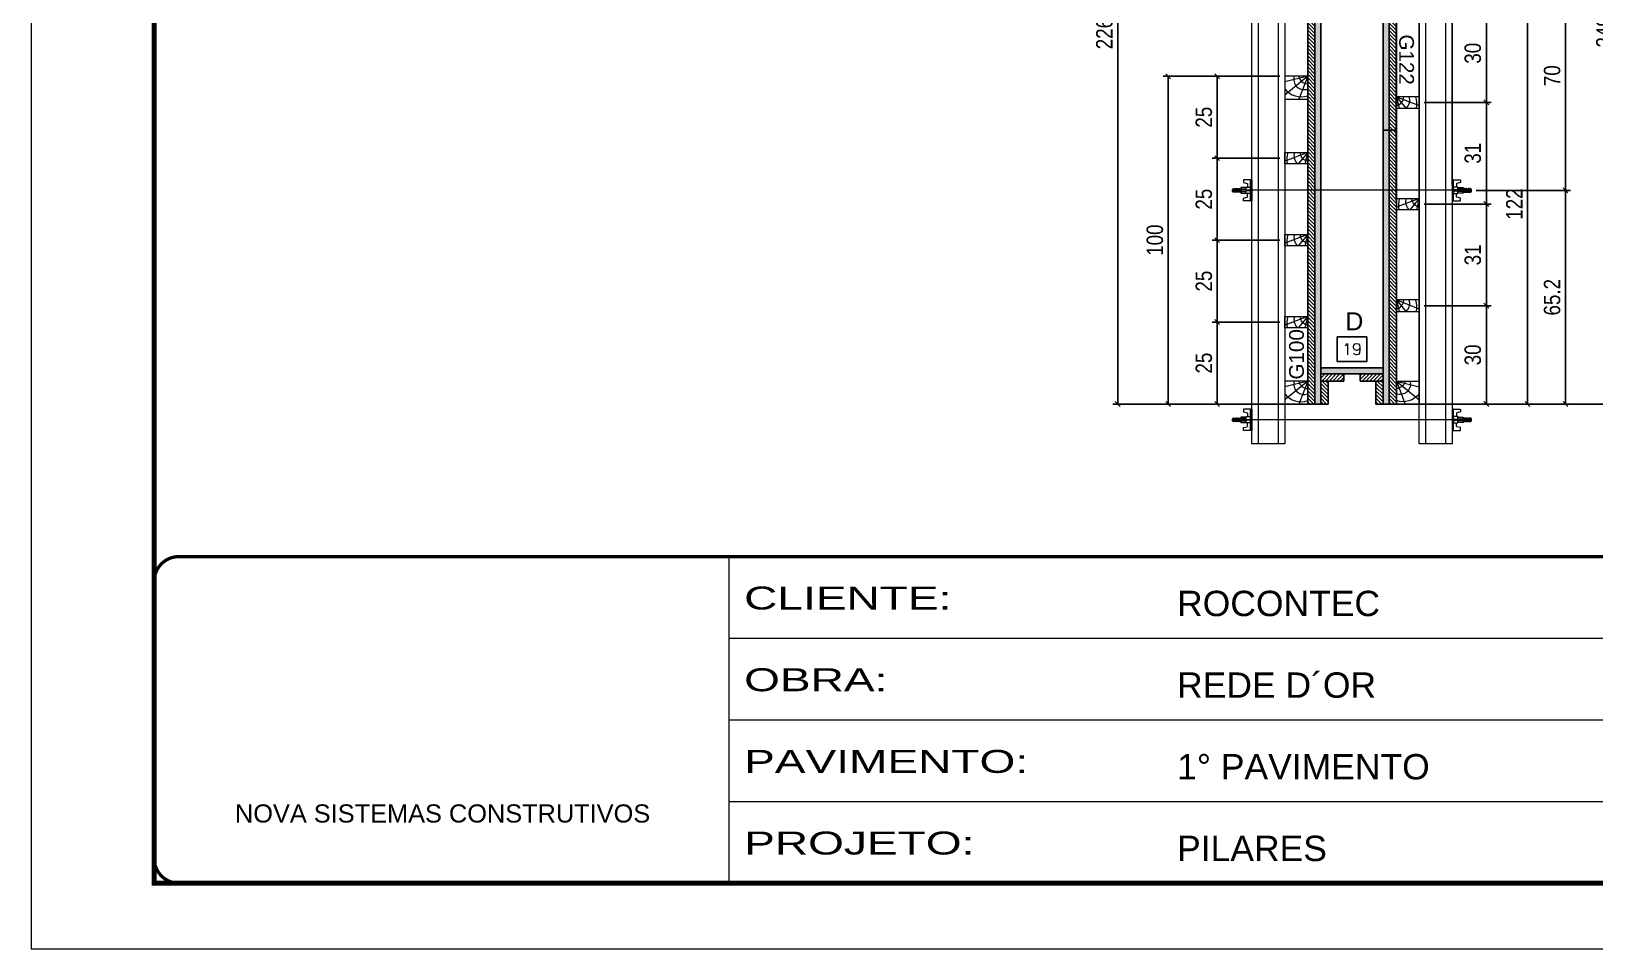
# Model space of a CAD drawing. Extents: x 2949 to 9203, y -16089 to 12527.
# Drawn here: x 6146 to 7099, y -5752 to -5192 of the extents above; entities that cross this region are included whole.
import ezdxf
from ezdxf.enums import TextEntityAlignment as Align

# ---------------------------------------------------------------- set-up
doc = ezdxf.new("R2010")
doc.units = 0
doc.linetypes.add('CONTINUO', pattern=[0])
doc.linetypes.add('DASHED', pattern=[0.75, 0.5, -0.25])
for name, color, linetype, lineweight in [('CONCRETO', 251, 'Continuous', 25), ('Folhas', 255, 'Continuous', 9), ('Hachura', 251, 'Continuous', 9), ('Madeira', 126, 'Continuous', 18), ('Perfil Metálico', 224, 'Continuous', 18), ('SARRAFO DE PRESSAO', 251, 'DASHED', 9), ('Texto Seção', 7, 'Continuous', 15)]:
    doc.layers.add(name, color=color, linetype=linetype, lineweight=lineweight)
for name, color, linetype in [('COTA', 241, 'Continuous'), ('MEIO_PONT', 93, 'Continuous'), ('Painéis', 200, 'Continuous'), ('SARRAFO', 251, 'Continuous'), ('TEXTO_GERAL', 7, 'Continuous')]:
    doc.layers.add(name, color=color, linetype=linetype)
doc.styles.add('ARIAL', font='arial.ttf')
doc.styles.add('COTA TECNICA 2X', font='techl___.ttf', dxfattribs={"height": 10})
doc.styles.add('ROMANS', font='romans.shx')
doc.styles.add('SANSSERIF', font='sas_____.pfb')
doc.styles.add('Tecnologia', font='')
doc.styles.get('Tecnologia').set_extended_font_data('Forgotten Futurist')
doc.dimstyles.new('Cota Seção interna', dxfattribs={"dimtxt": 7, "dimasz": 6, "dimexe": 0.18, "dimexo": 2, "dimgap": -4, "dimtad": 3, "dimdec": 1, "dimlfac": 0.5, "dimzin": 12, "dimdsep": 46, "dimtxsty": 'ROMANS', "dimblk": 'ARCHTICK', "dimcen": 0.09, "dimse1": 1, "dimse2": 1, "dimsd1": 1, "dimsd2": 1, "dimclrd": 180, "dimclre": 5, "dimclrt": 1, "dimadec": 0, "dimazin": 3, "dimtfac": 1, "dimtdec": 1, "dimtofl": 0, "dimtmove": 0, "dimatfit": 3, "dimldrblk": 'ARCHTICK', "dimfxl": 1, "dimtolj": 1, "dimtzin": 0, "dimarcsym": 0})
doc.dimstyles.new('SECAO PILAR', dxfattribs={"dimtxt": 10, "dimasz": 3, "dimexe": 3, "dimexo": 3, "dimgap": 3, "dimtad": 1, "dimdec": 1, "dimlfac": 0.5, "dimzin": 12, "dimdsep": 46, "dimtxsty": 'COTA TECNICA 2X', "dimblk1": 'OBLIQUE', "dimblk2": 'OBLIQUE', "dimsah": 1, "dimcen": 0.9, "dimclrd": 256, "dimclre": 256, "dimclrt": 256, "dimadec": 1, "dimazin": 3, "dimtfac": 1, "dimtdec": 1, "dimtmove": 0, "dimatfit": 3, "dimfxl": 1, "dimtolj": 1, "dimtzin": 12, "dimarcsym": 0})
pattern_1 = [(315, (30504.6204, -14543.5377), (1.12253202, 1.12253202), [])]
pattern_2 = [(45, (16746.764, 17490.2223), (-1.12253202, 1.12253202), [])]
pattern_3 = [(315, (30512.6204, -14276.5377), (1.12253202, 1.12253202), [])]

# ---------------------------------------------------------------- blocks, each defined once
blk = doc.blocks.new('9999999999')
at = {"color": 30, "linetype": 'CONTINUO'}
for p, q in [((98564.56, 34230.21), (98564.56, 34429.45)), ((98564.56, 34379.64), (99583.98, 34379.64)), ((98564.56, 34329.83), (99487.98, 34329.83)), ((98564.56, 34280.02), (99487.98, 34280.02))]:
    blk.add_line(p, q, dxfattribs=at)
at = {"color": 30, "linetype": 'CONTINUO', "const_width": 2}
blk.add_lwpolyline([(99583.98, 34230.21), (99583.98, 34414.45, 0.414214), (99568.98, 34429.45), (98228.98, 34429.45, 0.414214), (98213.98, 34414.45), (98213.98, 34245.21, 0.414214), (98228.98, 34230.21), (99583.98, 34230.21)], format="xyb", dxfattribs=at)
at = {"layer": 'Folhas'}
blk.add_lwpolyline([(98138.98, 34190.21), (99623.98, 34190.21), (99623.98, 35240.21), (98138.98, 35240.21)], close=True, dxfattribs=at)
at = {"layer": 'Folhas', "color": 30, "const_width": 3}
blk.add_lwpolyline([(98213.98, 34230.21), (99583.98, 34230.21), (99583.98, 35200.21), (98213.98, 35200.21)], close=True, dxfattribs=at)
at = {"color": 7, "linetype": 'Continuous', "ltscale": 5, "style": 'ARIAL'}
for s, height, p in [('ROCONTEC', 15.483, (98837.68, 34393.13)), ('REDE D´OR', 15.483, (98837.68, 34343.32)), ('1° PAVIMENTO', 15.4829, (98837.68, 34293.51)), ('NOVA SISTEMAS CONSTRUTIVOS', 11.0592, (98263.19, 34267.21)), ('PILARES', 15.483, (98837.68, 34243.7))]:
    blk.add_text(s, height=height, dxfattribs=at).set_placement(p)
at = {"layer": 'Folhas', "color": 7, "style": 'Tecnologia', "width": 1.5}
for s, p in [('CLIENTE:', (98573.65, 34397.17)), ('OBRA:', (98573.65, 34347.31)), ('PAVIMENTO:', (98573.65, 34297.5)), ('PROJETO:', (98573.65, 34247.69))]:
    blk.add_text(s, height=14, dxfattribs=at).set_placement(p)
blk = doc.blocks.new('*D2409')
at = {"layer": 'COTA', "color": 180, "lineweight": -2, "transparency": 16777216}
for p, q in [((6960.4, -5378.59), (6942.4, -5378.59)), ((6942.4, -5378.59), (6942.4, -5393.59)), ((6960.4, -5393.59), (6960.4, -5378.59)), ((6942.4, -5393.59), (6960.4, -5393.59))]:
    blk.add_line(p, q, dxfattribs=at)
at = {"layer": 'Defpoints', "color": 0, "transparency": 16777216}
for p in [(6932.4, -5397.59), (6970.4, -5397.59), (6970.4, -5397.59)]:
    blk.add_point(p, dxfattribs=at)
at = {"layer": 'COTA', "color": 1, "transparency": 16777216, "insert": (6951.4, -5386.09), "char_height": 7, "attachment_point": 5, "style": 'ROMANS'}
blk.add_mtext('\\A1;19', dxfattribs=at)
blk = doc.blocks.new('_ArchTick')
at = {"color": 0, "linetype": 'ByBlock', "const_width": 0.15}
blk.add_lwpolyline([(-0.5, -0.5), (0.5, 0.5)], dxfattribs=at)
blk = doc.blocks.new('C')
at = {"layer": 'Hachura', "color": 0}
for p, q in [((0, 3.22), (0, -3.22)), ((0.45, 3.22), (0, 3.22)), ((0.46, 3.16), (0, 3.16)), ((0.46, 3.05), (0, 3.05)), ((0.46, 2.88), (0, 2.88)), ((0, 2.75), (0, -1.16)), ((0.46, 2.65), (0, 2.65)), ((0.46, 2.23), (0, 2.23)), ((0.46, 1.51), (0, 1.51)), ((0.39, 0.49), (0.17, 0.49)), ((0.45, -3.23), (0.45, 3.22)), ((0.45, 3.22), (2.58, 3.22)), ((1.74, 0.97), (0.45, 0.97)), ((1.45, 0.1), (0.45, 0.1)), ((1.35, 1.94), (1.35, 0.96)), ((2.58, 2.39), (1.47, 2.09)), ((1.74, -0.97), (1.74, 0.97)), ((1.74, 0.97), (1.74, 0.84)), ((1.74, 0.97), (1.74, 0.84)), ((1.74, 0.84), (3.35, 0.84)), ((3.35, 0.45), (1.74, 0.45)), ((2.58, 3.22), (2.58, 2.39)), ((3.32, 0.84), (3.32, -0.84)), ((3.35, 0.84), (3.35, -0.84)), ((3.68, 0.45), (3.35, 0.45)), ((3.84, -0.52), (3.35, 0.45)), ((3.35, 0.06), (3.67, -0.57)), ((3.68, 0.45), (4.16, -0.52)), ((3.72, 0.5), (4.25, -0.57)), ((4.37, -0.55), (3.83, 0.53)), ((4.15, 0.45), (3.93, 0.45)), ((4.42, -0.52), (3.93, 0.45)), ((4.15, 0.45), (4.26, 0.45)), ((4.26, 0.45), (4.74, -0.52)), ((4.3, 0.5), (4.83, -0.57)), ((4.95, -0.55), (4.41, 0.53)), ((4.51, 0.45), (4.84, 0.45)), ((5, -0.52), (4.51, 0.45)), ((4.84, 0.45), (5.32, -0.52)), ((4.88, 0.5), (5.41, -0.57)), ((5.53, -0.55), (4.99, 0.53)), ((5.58, -0.52), (5.09, 0.45)), ((5.42, 0.45), (5.09, 0.45)), ((5.58, -0.52), (5.09, 0.45)), ((5.42, 0.45), (5.74, -0.19)), ((5.46, 0.5), (5.74, -0.07)), ((5.74, 0.19), (5.57, 0.53)), ((5.74, 0.32), (5.68, 0.45)), ((5.68, 0.45), (5.74, 0.45)), ((5.74, 0.45), (5.9, 0.29)), ((5.74, 0.45), (5.74, -0.52)), ((5.9, -0.36), (5.9, 0.29)), ((0.45, 0), (0, 0)), ((0.46, -1.52), (0, -1.52)), ((0.46, -2.23), (0, -2.23)), ((0.46, -2.65), (0, -2.65)), ((0.46, -2.88), (0, -2.88)), ((0.46, -3.05), (0, -3.05)), ((0.46, -3.16), (0, -3.16)), ((0, -3.22), (2.57, -3.22)), ((0.08, -0.48), (0.29, -0.48)), ((0.29, -0.48), (0.4, -0.48)), ((0.45, 0), (0.45, -0.97)), ((0.45, -0.16), (1.45, -0.16)), ((0.45, -0.65), (0.45, -0.32)), ((0.45, -3.23), (0.45, -0.65)), ((0.45, -0.97), (1.74, -0.97)), ((1.35, -1.94), (1.35, -0.97)), ((2.58, -2.39), (1.47, -2.1)), ((3.35, -0.32), (1.74, -0.32)), ((3.35, -0.84), (1.74, -0.84)), ((2.58, -3.23), (2.58, -2.39)), ((3.35, -0.07), (3.58, -0.52)), ((3.35, -0.52), (3.58, -0.52)), ((3.84, -0.52), (4.16, -0.52)), ((4.42, -0.52), (4.74, -0.52)), ((4.63, -0.52), (4.74, -0.52)), ((5, -0.52), (5.32, -0.52)), ((5.58, -0.52), (5.74, -0.52)), ((5.74, -0.52), (5.9, -0.36)), ((5.74, -0.52), (5.74, -0.52))]:
    blk.add_line(p, q, dxfattribs=at)
for centre, radius, start, end in [((1.52, 1.94), 0.161, 104.7436, 180), ((1.44, -0.03), 0.129, 272.695, 87.305), ((3.81, 0.39), 0.143, 25.5688, 154.4312), ((4.39, 0.39), 0.143, 25.5688, 154.4312), ((4.97, 0.39), 0.143, 25.5688, 154.4312), ((5.55, 0.39), 0.143, 25.5688, 154.4312), ((0.17, -0.37), 0.174, 221.744, 317.8592), ((1.52, -1.94), 0.161, 180, 255.2564), ((3.71, -0.4), 0.174, 222.1408, 318.256), ((4.29, -0.4), 0.174, 222.1408, 318.256), ((4.87, -0.4), 0.174, 222.1408, 318.256), ((5.45, -0.4), 0.174, 222.1408, 318.256), ((5.61, -0.4), 0.174, 317.8592, 318.256)]:
    blk.add_arc(centre, radius, start, end, dxfattribs=at)
blk = doc.blocks.new('_Oblique')
at = {"color": 0, "linetype": 'ByBlock', "lineweight": -2}
blk.add_line((-0.5, -0.5), (0.5, 0.5), dxfattribs=at)
blk = doc.blocks.new('*D2478')
at = {"layer": 'COTA', "lineweight": -2, "transparency": 16777216}
for p, q in [((6981.4, -4921.59), (7116.48, -4921.59)), ((7113.48, -5419.59), (7113.48, -4921.59)), ((6981.44, -5419.59), (7116.48, -5419.59))]:
    blk.add_line(p, q, dxfattribs=at)
at = {"layer": 'Defpoints', "color": 0, "transparency": 16777216}
for p in [(6978.4, -4921.59), (7113.48, -4921.59), (6978.44, -5419.59)]:
    blk.add_point(p, dxfattribs=at)
at = {"layer": 'COTA', "lineweight": -2, "transparency": 16777216, "xscale": 3, "yscale": 3, "zscale": 3}
for p, rotation in [((7113.48, -4921.59), 90), ((7113.48, -5419.59), 270)]:
    blk.add_blockref('_Oblique', p, dxfattribs=dict(at, rotation=rotation))
at = {"layer": 'COTA', "transparency": 16777216, "insert": (7105.38, -5170.59), "char_height": 10, "attachment_point": 5, "rotation": 90, "style": 'COTA TECNICA 2X'}
blk.add_mtext('\\A1;249 PAINEL', dxfattribs=at)
blk = doc.blocks.new('*D2479')
at = {"layer": 'COTA', "lineweight": -2, "transparency": 16777216}
for p, q in [((6929.4, -4967.59), (6805.53, -4967.59)), ((6808.53, -4967.59), (6808.53, -5419.59)), ((6929.4, -5419.59), (6805.53, -5419.59))]:
    blk.add_line(p, q, dxfattribs=at)
at = {"layer": 'Defpoints', "color": 0, "transparency": 16777216}
for p in [(6932.4, -4967.59), (6808.53, -5419.59), (6932.4, -5419.59)]:
    blk.add_point(p, dxfattribs=at)
at = {"layer": 'COTA', "lineweight": -2, "transparency": 16777216, "xscale": 3, "yscale": 3, "zscale": 3}
for p, rotation in [((6808.53, -4967.59), 90), ((6808.53, -5419.59), 270)]:
    blk.add_blockref('_Oblique', p, dxfattribs=dict(at, rotation=rotation))
at = {"layer": 'COTA', "transparency": 16777216, "insert": (6800.43, -5193.59), "char_height": 10, "attachment_point": 5, "rotation": 90, "style": 'COTA TECNICA 2X'}
blk.add_mtext('\\A1;226', dxfattribs=at)
blk = doc.blocks.new('PONTALETE')
at = {"layer": 'Madeira'}
for q in [(2.71, 7), (7, 5.76), (7, 1.74)]:
    blk.add_line((0, 0), q, dxfattribs=at)
blk.add_lwpolyline([(0, 0), (7, 0), (7, 7), (0, 7)], close=True, dxfattribs=at)
for centre, radius, start, end in [((2.04, 0.06), 6.23, 37.2818, 109.0913), ((1.09, 0.9), 3.19, 343.603, 109.9847), ((-0.21, -0.78), 3.09, 14.6322, 86.0383)]:
    blk.add_arc(centre, radius, start, end, dxfattribs=at)
blk = doc.blocks.new('MEIO PONTALETE')
at = {"layer": 'Madeira'}
for q in [(2.71, 7), (3.5, 2.88), (3.5, 0.87)]:
    blk.add_line((0, 0), q, dxfattribs=at)
blk.add_lwpolyline([(0, 0), (3.5, 0), (3.5, 7), (0, 7)], close=True, dxfattribs=at)
for centre, radius, start, end in [((2.04, 0.06), 6.23, 76.4499, 109.0913), ((1.09, 0.9), 3.19, 40.9063, 109.9847), ((-0.21, -0.78), 3.09, 14.6322, 86.0383)]:
    blk.add_arc(centre, radius, start, end, dxfattribs=at)
blk = doc.blocks.new('*D2421')
at = {"layer": 'COTA', "lineweight": -2, "transparency": 16777216}
for p, q in [((6995.44, -5359.59), (7036.31, -5359.59)), ((7033.31, -5419.59), (7033.31, -5359.59)), ((6995.44, -5419.59), (7036.31, -5419.59))]:
    blk.add_line(p, q, dxfattribs=at)
at = {"layer": 'Defpoints', "color": 0, "transparency": 16777216}
for p in [(6992.44, -5359.59), (7033.31, -5359.59), (6992.44, -5419.59)]:
    blk.add_point(p, dxfattribs=at)
at = {"layer": 'COTA', "lineweight": -2, "transparency": 16777216, "xscale": 3, "yscale": 3, "zscale": 3}
for p, rotation in [((7033.31, -5359.59), 90), ((7033.31, -5419.59), 270)]:
    blk.add_blockref('_Oblique', p, dxfattribs=dict(at, rotation=rotation))
at = {"layer": 'COTA', "transparency": 16777216, "insert": (7025.09, -5389.59), "char_height": 10, "attachment_point": 5, "rotation": 90, "style": 'COTA TECNICA 2X'}
blk.add_mtext('\\A1;30', dxfattribs=at)
blk = doc.blocks.new('*D2422')
at = {"layer": 'COTA', "lineweight": -2, "transparency": 16777216}
for p, q in [((6995.44, -5297.59), (7036.31, -5297.59)), ((7033.31, -5359.59), (7033.31, -5297.59)), ((6995.44, -5359.59), (7036.31, -5359.59))]:
    blk.add_line(p, q, dxfattribs=at)
at = {"layer": 'Defpoints', "color": 0, "transparency": 16777216}
for p in [(6992.44, -5297.59), (7033.31, -5297.59), (6992.44, -5359.59)]:
    blk.add_point(p, dxfattribs=at)
at = {"layer": 'COTA', "lineweight": -2, "transparency": 16777216, "xscale": 3, "yscale": 3, "zscale": 3}
for p, rotation in [((7033.31, -5297.59), 90), ((7033.31, -5359.59), 270)]:
    blk.add_blockref('_Oblique', p, dxfattribs=dict(at, rotation=rotation))
at = {"layer": 'COTA', "transparency": 16777216, "insert": (7025.09, -5328.59), "char_height": 10, "attachment_point": 5, "rotation": 90, "style": 'COTA TECNICA 2X'}
blk.add_mtext('\\A1;31', dxfattribs=at)
blk = doc.blocks.new('*D2423')
at = {"layer": 'COTA', "lineweight": -2, "transparency": 16777216}
for p, q in [((6995.44, -5235.59), (7036.31, -5235.59)), ((7033.31, -5297.59), (7033.31, -5235.59)), ((6995.44, -5297.59), (7036.31, -5297.59))]:
    blk.add_line(p, q, dxfattribs=at)
at = {"layer": 'Defpoints', "color": 0, "transparency": 16777216}
for p in [(6992.44, -5235.59), (7033.31, -5235.59), (6992.44, -5297.59)]:
    blk.add_point(p, dxfattribs=at)
at = {"layer": 'COTA', "lineweight": -2, "transparency": 16777216, "xscale": 3, "yscale": 3, "zscale": 3}
for p, rotation in [((7033.31, -5235.59), 90), ((7033.31, -5297.59), 270)]:
    blk.add_blockref('_Oblique', p, dxfattribs=dict(at, rotation=rotation))
at = {"layer": 'COTA', "transparency": 16777216, "insert": (7025.09, -5266.59), "char_height": 10, "attachment_point": 5, "rotation": 90, "style": 'COTA TECNICA 2X'}
blk.add_mtext('\\A1;31', dxfattribs=at)
blk = doc.blocks.new('*D2424')
at = {"layer": 'COTA', "lineweight": -2, "transparency": 16777216}
for p, q in [((6995.44, -5175.59), (7036.31, -5175.59)), ((7033.31, -5235.59), (7033.31, -5175.59)), ((6995.44, -5235.59), (7036.31, -5235.59))]:
    blk.add_line(p, q, dxfattribs=at)
at = {"layer": 'Defpoints', "color": 0, "transparency": 16777216}
for p in [(6992.44, -5175.59), (7033.31, -5175.59), (6992.44, -5235.59)]:
    blk.add_point(p, dxfattribs=at)
at = {"layer": 'COTA', "lineweight": -2, "transparency": 16777216, "xscale": 3, "yscale": 3, "zscale": 3}
for p, rotation in [((7033.31, -5175.59), 90), ((7033.31, -5235.59), 270)]:
    blk.add_blockref('_Oblique', p, dxfattribs=dict(at, rotation=rotation))
at = {"layer": 'COTA', "transparency": 16777216, "insert": (7025.09, -5205.59), "char_height": 10, "attachment_point": 5, "rotation": 90, "style": 'COTA TECNICA 2X'}
blk.add_mtext('\\A1;30', dxfattribs=at)
blk = doc.blocks.new('*D2425')
at = {"layer": 'COTA', "lineweight": -2, "transparency": 16777216}
for p, q in [((6995.44, -5175.59), (7061.43, -5175.59)), ((7058.43, -5419.59), (7058.43, -5175.59)), ((6995.44, -5419.59), (7061.43, -5419.59))]:
    blk.add_line(p, q, dxfattribs=at)
at = {"layer": 'Defpoints', "color": 0, "transparency": 16777216}
for p in [(6992.44, -5175.59), (7058.43, -5175.59), (6992.44, -5419.59)]:
    blk.add_point(p, dxfattribs=at)
at = {"layer": 'COTA', "lineweight": -2, "transparency": 16777216, "xscale": 3, "yscale": 3, "zscale": 3}
for p, rotation in [((7058.43, -5175.59), 90), ((7058.43, -5419.59), 270)]:
    blk.add_blockref('_Oblique', p, dxfattribs=dict(at, rotation=rotation))
at = {"layer": 'COTA', "transparency": 16777216, "insert": (7050.37, -5297.59), "char_height": 10, "attachment_point": 5, "rotation": 90, "style": 'COTA TECNICA 2X'}
blk.add_mtext('\\A1;122', dxfattribs=at)
blk = doc.blocks.new('*D2456')
at = {"layer": 'COTA', "lineweight": -2, "transparency": 16777216}
for p, q in [((6907.4, -5369.59), (6866.2, -5369.59)), ((6869.2, -5419.59), (6869.2, -5369.59)), ((6907.4, -5419.59), (6866.2, -5419.59))]:
    blk.add_line(p, q, dxfattribs=at)
at = {"layer": 'Defpoints', "color": 0, "transparency": 16777216}
for p in [(6869.2, -5369.59), (6910.4, -5369.59), (6910.4, -5419.59)]:
    blk.add_point(p, dxfattribs=at)
at = {"layer": 'COTA', "lineweight": -2, "transparency": 16777216, "xscale": 3, "yscale": 3, "zscale": 3}
for p, rotation in [((6869.2, -5369.59), 90), ((6869.2, -5419.59), 270)]:
    blk.add_blockref('_Oblique', p, dxfattribs=dict(at, rotation=rotation))
at = {"layer": 'COTA', "transparency": 16777216, "insert": (6861.09, -5394.59), "char_height": 10, "attachment_point": 5, "rotation": 90, "style": 'COTA TECNICA 2X'}
blk.add_mtext('\\A1;25', dxfattribs=at)
blk = doc.blocks.new('*D2457')
at = {"layer": 'COTA', "lineweight": -2, "transparency": 16777216}
for p, q in [((6907.4, -5319.59), (6866.2, -5319.59)), ((6869.2, -5369.59), (6869.2, -5319.59)), ((6907.4, -5369.59), (6866.2, -5369.59))]:
    blk.add_line(p, q, dxfattribs=at)
at = {"layer": 'Defpoints', "color": 0, "transparency": 16777216}
for p in [(6869.2, -5319.59), (6910.4, -5319.59), (6910.4, -5369.59)]:
    blk.add_point(p, dxfattribs=at)
at = {"layer": 'COTA', "lineweight": -2, "transparency": 16777216, "xscale": 3, "yscale": 3, "zscale": 3}
for p, rotation in [((6869.2, -5319.59), 90), ((6869.2, -5369.59), 270)]:
    blk.add_blockref('_Oblique', p, dxfattribs=dict(at, rotation=rotation))
at = {"layer": 'COTA', "transparency": 16777216, "insert": (6861.09, -5344.59), "char_height": 10, "attachment_point": 5, "rotation": 90, "style": 'COTA TECNICA 2X'}
blk.add_mtext('\\A1;25', dxfattribs=at)
blk = doc.blocks.new('*D2458')
at = {"layer": 'COTA', "linetype": 'ByBlock', "lineweight": -2, "transparency": 16777216}
for p, q in [((6907.4, -5269.59), (6866.2, -5269.59)), ((6869.2, -5319.59), (6869.2, -5269.59)), ((6907.4, -5319.59), (6866.2, -5319.59))]:
    blk.add_line(p, q, dxfattribs=at)
at = {"layer": 'Defpoints', "color": 0, "linetype": 'ByBlock', "transparency": 16777216}
for p in [(6869.2, -5269.59), (6910.4, -5269.59), (6910.4, -5319.59)]:
    blk.add_point(p, dxfattribs=at)
at = {"layer": 'COTA', "linetype": 'ByBlock', "lineweight": -2, "transparency": 16777216, "xscale": 3, "yscale": 3, "zscale": 3}
for p, rotation in [((6869.2, -5269.59), 90), ((6869.2, -5319.59), 270)]:
    blk.add_blockref('_Oblique', p, dxfattribs=dict(at, rotation=rotation))
at = {"layer": 'COTA', "linetype": 'ByBlock', "transparency": 16777216, "insert": (6861.09, -5294.59), "char_height": 10, "attachment_point": 5, "rotation": 90, "style": 'COTA TECNICA 2X'}
blk.add_mtext('\\A1;25', dxfattribs=at)
blk = doc.blocks.new('*D2459')
at = {"layer": 'COTA', "linetype": 'ByBlock', "lineweight": -2, "transparency": 16777216}
for p, q in [((6907.4, -5219.59), (6866.2, -5219.59)), ((6869.2, -5269.59), (6869.2, -5219.59)), ((6907.4, -5269.59), (6866.2, -5269.59))]:
    blk.add_line(p, q, dxfattribs=at)
at = {"layer": 'Defpoints', "color": 0, "linetype": 'ByBlock', "transparency": 16777216}
for p in [(6869.2, -5219.59), (6910.4, -5219.59), (6910.4, -5269.59)]:
    blk.add_point(p, dxfattribs=at)
at = {"layer": 'COTA', "linetype": 'ByBlock', "lineweight": -2, "transparency": 16777216, "xscale": 3, "yscale": 3, "zscale": 3}
for p, rotation in [((6869.2, -5219.59), 90), ((6869.2, -5269.59), 270)]:
    blk.add_blockref('_Oblique', p, dxfattribs=dict(at, rotation=rotation))
at = {"layer": 'COTA', "linetype": 'ByBlock', "transparency": 16777216, "insert": (6861.09, -5244.59), "char_height": 10, "attachment_point": 5, "rotation": 90, "style": 'COTA TECNICA 2X'}
blk.add_mtext('\\A1;25', dxfattribs=at)
blk = doc.blocks.new('*D2464')
at = {"layer": 'COTA', "lineweight": -2, "transparency": 16777216}
for p, q in [((6907.4, -5219.59), (6836.32, -5219.59)), ((6839.32, -5219.59), (6839.32, -5419.59)), ((6907.4, -5419.59), (6836.32, -5419.59))]:
    blk.add_line(p, q, dxfattribs=at)
at = {"layer": 'Defpoints', "color": 0, "transparency": 16777216}
for p in [(6910.4, -5219.59), (6839.32, -5419.59), (6910.4, -5419.59)]:
    blk.add_point(p, dxfattribs=at)
at = {"layer": 'COTA', "lineweight": -2, "transparency": 16777216, "xscale": 3, "yscale": 3, "zscale": 3}
for p, rotation in [((6839.32, -5219.59), 90), ((6839.32, -5419.59), 270)]:
    blk.add_blockref('_Oblique', p, dxfattribs=dict(at, rotation=rotation))
at = {"layer": 'COTA', "transparency": 16777216, "insert": (6831.22, -5319.59), "char_height": 10, "attachment_point": 5, "rotation": 90, "style": 'COTA TECNICA 2X'}
blk.add_mtext('\\A1;100', dxfattribs=at)
blk = doc.blocks.new('*D2469')
at = {"layer": 'COTA', "linetype": 'ByBlock', "lineweight": -2, "transparency": 16777216}
for p, q in [((6880.37, -4864.76), (6880.37, -4826.99)), ((6880.37, -4829.99), (6992.44, -4829.99)), ((6992.44, -5416.59), (6992.44, -4826.99))]:
    blk.add_line(p, q, dxfattribs=at)
at = {"layer": 'Defpoints', "color": 0, "linetype": 'ByBlock', "transparency": 16777216}
for p in [(6992.44, -4829.99), (6880.37, -4867.76), (6992.44, -5419.59)]:
    blk.add_point(p, dxfattribs=at)
at = {"layer": 'COTA', "linetype": 'ByBlock', "lineweight": -2, "transparency": 16777216, "xscale": 3, "yscale": 3, "zscale": 3, "rotation": 180}
blk.add_blockref('_Oblique', (6880.37, -4829.99), dxfattribs=at)
at = {"layer": 'COTA', "linetype": 'ByBlock', "lineweight": -2, "transparency": 16777216, "xscale": 3, "yscale": 3, "zscale": 3}
blk.add_blockref('_Oblique', (6992.44, -4829.99), dxfattribs=at)
at = {"layer": 'COTA', "linetype": 'ByBlock', "transparency": 16777216, "insert": (6936.41, -4821.88), "char_height": 10, "attachment_point": 5, "style": 'COTA TECNICA 2X'}
blk.add_mtext('\\A1;56', dxfattribs=at)
blk = doc.blocks.new('*D2470')
at = {"layer": 'COTA', "linetype": 'ByBlock', "lineweight": -2, "transparency": 16777216}
for p, q in [((6992.44, -5416.59), (6992.44, -4826.99)), ((6992.44, -4829.99), (7012.4, -4829.99)), ((7012.4, -5286.19), (7012.4, -4826.99))]:
    blk.add_line(p, q, dxfattribs=at)
at = {"layer": 'Defpoints', "color": 0, "linetype": 'ByBlock', "transparency": 16777216}
for p in [(7012.4, -4829.99), (7012.4, -5289.19), (6992.44, -5419.59)]:
    blk.add_point(p, dxfattribs=at)
at = {"layer": 'COTA', "linetype": 'ByBlock', "lineweight": -2, "transparency": 16777216, "xscale": 3, "yscale": 3, "zscale": 3, "rotation": 180}
blk.add_blockref('_Oblique', (6992.44, -4829.99), dxfattribs=at)
at = {"layer": 'COTA', "linetype": 'ByBlock', "lineweight": -2, "transparency": 16777216, "xscale": 3, "yscale": 3, "zscale": 3}
blk.add_blockref('_Oblique', (7012.4, -4829.99), dxfattribs=at)
at = {"layer": 'COTA', "linetype": 'ByBlock', "transparency": 16777216, "insert": (7002.42, -4821.89), "char_height": 10, "attachment_point": 5, "style": 'COTA TECNICA 2X'}
blk.add_mtext('\\A1;10', dxfattribs=at)
blk = doc.blocks.new('*D2471')
at = {"layer": 'COTA', "lineweight": -2, "transparency": 16777216}
for p, q in [((7027.19, -5289.26), (7084.56, -5289.26)), ((7081.56, -5419.59), (7081.56, -5289.26)), ((6995.44, -5419.59), (7084.56, -5419.59))]:
    blk.add_line(p, q, dxfattribs=at)
at = {"layer": 'Defpoints', "color": 0, "transparency": 16777216}
for p in [(7024.19, -5289.26), (7081.56, -5289.26), (6992.44, -5419.59)]:
    blk.add_point(p, dxfattribs=at)
at = {"layer": 'COTA', "lineweight": -2, "transparency": 16777216, "xscale": 3, "yscale": 3, "zscale": 3}
for p, rotation in [((7081.56, -5289.26), 90), ((7081.56, -5419.59), 270)]:
    blk.add_blockref('_Oblique', p, dxfattribs=dict(at, rotation=rotation))
at = {"layer": 'COTA', "transparency": 16777216, "insert": (7073.45, -5354.42), "char_height": 10, "attachment_point": 5, "rotation": 90, "style": 'COTA TECNICA 2X'}
blk.add_mtext('\\A1;65.2', dxfattribs=at)
blk = doc.blocks.new('*D2472')
at = {"layer": 'COTA', "linetype": 'ByBlock', "lineweight": -2, "transparency": 16777216}
for p, q in [((7027.2, -5149.26), (7084.56, -5149.26)), ((7081.56, -5289.26), (7081.56, -5149.26)), ((7027.19, -5289.26), (7084.56, -5289.26))]:
    blk.add_line(p, q, dxfattribs=at)
at = {"layer": 'Defpoints', "color": 0, "linetype": 'ByBlock', "transparency": 16777216}
for p in [(7024.2, -5149.26), (7081.56, -5149.26), (7024.19, -5289.26)]:
    blk.add_point(p, dxfattribs=at)
at = {"layer": 'COTA', "linetype": 'ByBlock', "lineweight": -2, "transparency": 16777216, "xscale": 3, "yscale": 3, "zscale": 3}
for p, rotation in [((7081.56, -5149.26), 90), ((7081.56, -5289.26), 270)]:
    blk.add_blockref('_Oblique', p, dxfattribs=dict(at, rotation=rotation))
at = {"layer": 'COTA', "linetype": 'ByBlock', "transparency": 16777216, "insert": (7073.46, -5219.26), "char_height": 10, "attachment_point": 5, "rotation": 90, "style": 'COTA TECNICA 2X'}
blk.add_mtext('\\A1;70', dxfattribs=at)

msp = doc.modelspace()

# ---------------------------------------------------------------- hatches: boundary and pattern name
at = {"layer": 'Hachura'}
h = msp.add_hatch(color=256, dxfattribs=at)
h.dxf.hatch_style = 1
h.paths.add_polyline_path([(6970.4, -4921.59), (6970.4, -5419.59), (6974, -5419.59), (6974, -4921.59)])
h = msp.add_hatch(dxfattribs=at)
h.set_pattern_fill('ANSI31', color=256, scale=0.5, angle=270, style=0)
h.set_pattern_definition(pattern_3)
h.paths.add_polyline_path([(6974, -4921.59), (6978.4, -4921.59), (6978.4, -5419.59), (6974, -5419.59)])
h = msp.add_hatch(dxfattribs=at)
h.set_pattern_fill('ANSI31', color=256, scale=0.5, angle=270, style=0)
h.set_pattern_definition(pattern_3)
h.paths.add_polyline_path([(6928.8, -4967.59), (6924.4, -4967.59), (6924.4, -5419.59), (6928.8, -5419.59)])
h = msp.add_hatch(color=256, dxfattribs=at)
h.dxf.hatch_style = 1
h.paths.add_polyline_path([(6932.4, -4967.59), (6932.4, -5419.59), (6928.8, -5419.59), (6928.8, -4967.59)])
h = msp.add_hatch(color=256, dxfattribs=at)
h.dxf.hatch_style = 1
h.paths.add_polyline_path([(6970.4, -5401.19), (6970.4, -5397.59), (6932.4, -5397.59), (6932.4, -5401.19)])
h = msp.add_hatch(dxfattribs=at)
h.set_pattern_fill('ANSI31', color=256, scale=0.5, angle=360, style=0)
h.set_pattern_definition(pattern_2)
h.paths.add_polyline_path([(6932.4, -5401.19), (6932.4, -5405.59), (6946.4, -5405.59), (6946.4, -5401.19)])
h = msp.add_hatch(dxfattribs=at)
h.set_pattern_fill('ANSI31', color=256, scale=0.5, angle=270, style=0)
h.set_pattern_definition(pattern_1)
h.paths.add_polyline_path([(6936.8, -5405.59), (6932.4, -5405.59), (6932.4, -5419.59), (6936.8, -5419.59)])
h = msp.add_hatch(dxfattribs=at)
h.set_pattern_fill('ANSI31', color=256, scale=0.5, angle=360, style=0)
h.set_pattern_definition(pattern_2)
h.paths.add_polyline_path([(6970.4, -5401.19), (6970.4, -5405.59), (6956.4, -5405.59), (6956.4, -5401.19)])
h = msp.add_hatch(dxfattribs=at)
h.set_pattern_fill('ANSI31', color=256, scale=0.5, angle=270, style=0)
h.set_pattern_definition(pattern_1)
h.paths.add_polyline_path([(6966, -5405.59), (6970.4, -5405.59), (6970.4, -5419.59), (6966, -5419.59)])

# ---------------------------------------------------------------- linework, layer by layer
at = {"layer": 'CONCRETO', "color": 2}
msp.add_lwpolyline([(6970.4, -5397.59), (6932.4, -5397.59), (6932.4, -4959.59), (6434.4, -4959.59), (6434.4, -4921.59), (6970.4, -4921.59)], close=True, dxfattribs=at)
at = {"layer": 'Hachura'}
for p, q in [((7023.19, -5289.19), (6883.39, -5289.2)), ((7023.2, -5429.19), (6883.4, -5429.2))]:
    msp.add_line(p, q, dxfattribs=at)
at = {"layer": 'Madeira'}
for points in [[(6992.44, -5175.59), (6978.44, -5175.59), (6978.44, -5419.59), (6992.44, -5419.59)], [(6910.4, -5419.59), (6924.4, -5419.59), (6924.4, -5219.59), (6910.4, -5219.59)]]:
    msp.add_lwpolyline(points, close=True, dxfattribs=at)
at = {"layer": 'Painéis'}
msp.add_line((6970.4, -5252.59), (6978.8, -5252.59), dxfattribs=at)
for points in [[(6970.4, -4921.59), (6970.4, -5419.59), (6974, -5419.59), (6974, -4921.59)], [(6932.4, -4967.59), (6932.4, -5419.59), (6928.8, -5419.59), (6928.8, -4967.59)], [(6970.4, -5401.19), (6970.4, -5397.59), (6932.4, -5397.59), (6932.4, -5401.19)]]:
    msp.add_lwpolyline(points, close=True, dxfattribs=at)
at = {"layer": 'Perfil Metálico'}
for points in [[(6992.4, -4873.68), (7012.4, -4873.68), (7012.4, -5443.95), (6992.4, -5443.95)], [(7008.4, -5443.95), (6996.4, -5443.95), (6996.4, -4873.68), (7008.4, -4873.68)], [(6890.4, -4981.59), (6910.4, -4981.59), (6910.4, -5443.95), (6890.4, -5443.95)], [(6906.4, -5443.95), (6894.4, -5443.95), (6894.4, -4981.59), (6906.4, -4981.59)]]:
    msp.add_lwpolyline(points, close=True, dxfattribs=at)
at = {"layer": 'SARRAFO'}
msp.add_line((6978.4, -4921.59), (6978.44, -5419.59), dxfattribs=at)
msp.add_lwpolyline([(6978.44, -5419.59), (6970.4, -5419.59), (6970.4, -4921.59), (6978.4, -4921.59)], dxfattribs=at)
for points in [[(6928.8, -4967.59), (6928.8, -5419.59), (6924.4, -5419.59), (6924.4, -4967.59)], [(6946.4, -5405.59), (6932.4, -5405.59), (6932.4, -5401.19), (6946.4, -5401.19)], [(6932.4, -5419.59), (6932.4, -5405.59), (6936.8, -5405.59), (6936.8, -5419.59)], [(6956.4, -5405.59), (6970.4, -5405.59), (6970.4, -5401.19), (6956.4, -5401.19)], [(6970.4, -5419.59), (6970.4, -5405.59), (6966, -5405.59), (6966, -5419.59)]]:
    msp.add_lwpolyline(points, close=True, dxfattribs=at)

# ---------------------------------------------------------------- block references
at = {"layer": 'Hachura', "linetype": 'Continuous', "yscale": 2, "zscale": 2}
for p, xscale in [((6890.39, -5289.19), -2), ((7012.39, -5289.19), 2), ((6890.4, -5429.19), -2), ((7012.4, -5429.19), 2)]:
    msp.add_blockref('C', p, dxfattribs=dict(at, xscale=xscale))
at = {"layer": 'Madeira'}
for name, p, xscale, yscale, zscale, rotation in [('MEIO PONTALETE', (6978.44, -5232.09), 1.999999997962732, 1.999999997962732, 1.999999997962732, 270), ('MEIO PONTALETE', (6992.44, -5294.09), -1.999999997962732, 1.999999997962732, 1.999999997962732, 90), ('MEIO PONTALETE', (6978.44, -5356.09), 1.999999997962732, 1.999999997962732, 1.999999997962732, 270), ('PONTALETE', (6978.44, -5405.59), -2, 2, 2, 180)]:
    msp.add_blockref(name, p, dxfattribs=dict(at, xscale=xscale, yscale=yscale, zscale=zscale, rotation=rotation))
at = {"layer": 'MEIO_PONT'}
for name, p, xscale, yscale, zscale, rotation in [('PONTALETE', (6924.4, -5219.59), 2, 2, 2, 180), ('MEIO PONTALETE', (6924.4, -5266.09), -1.999999997962732, 1.999999997962732, 1.999999997962732, 90), ('MEIO PONTALETE', (6924.4, -5316.09), -1.999999997962732, 1.999999997962732, 1.999999997962732, 90), ('MEIO PONTALETE', (6924.4, -5366.09), -1.999999997962732, 1.999999997962732, 1.999999997962732, 90), ('PONTALETE', (6924.4, -5405.59), 2, 2, 2, 180)]:
    msp.add_blockref(name, p, dxfattribs=dict(at, xscale=xscale, yscale=yscale, zscale=zscale, rotation=rotation))
at = {"layer": 'SARRAFO DE PRESSAO', "color": 6, "linetype": 'ByBlock'}
msp.add_blockref('9999999999', (-91992.94, -39942.1), dxfattribs=at)

# ---------------------------------------------------------------- texts
at = {"layer": 'Texto Seção', "color": 0, "linetype": 'Continuous', "style": 'SANSSERIF'}
msp.add_text('G100', height=9, rotation=90, dxfattribs=at).set_placement((6917.54, -5404.65), align=Align.MIDDLE_LEFT)
at = {"layer": 'TEXTO_GERAL', "color": 0, "linetype": 'Continuous', "style": 'SANSSERIF'}
msp.add_text('G122', height=9, rotation=270, dxfattribs=at).set_placement((6984.68, -5194.09), align=Align.MIDDLE_LEFT)
at = {"layer": 'TEXTO_GERAL', "style": 'ARIAL'}
msp.add_text('D', height=11, dxfattribs=at).set_placement((6952.8, -5369.11), align=Align.MIDDLE_CENTER)

# ---------------------------------------------------------------- dimensions: what is measured, and where the dimension line sits
at = {"layer": 'COTA', "linetype": 'ByBlock'}
for base, p1, p2, picture, middle in [((6992.44, -4829.99), (6880.37, -4867.76), (6992.44, -5419.59), '*D2469', (6936.41, -4821.88)), ((7012.4, -4829.99), (6992.44, -5419.59), (7012.4, -5289.19), '*D2470', (7002.42, -4821.89))]:
    dim = msp.add_linear_dim(base=base, p1=p1, p2=p2, dimstyle='SECAO PILAR', override={"dimtmove": 1}, dxfattribs=at)
    dim.commit()
    dim.dimension.update_dxf_attribs({"geometry": picture, "text_midpoint": middle})
at = {"layer": 'COTA'}
dim = msp.add_linear_dim(base=(7113.48, -4921.59), p1=(6978.44, -5419.59), p2=(6978.4, -4921.59), angle=90, text='<> PAINEL', dimstyle='SECAO PILAR', dxfattribs=at)
dim.commit()
dim.dimension.update_dxf_attribs({"geometry": '*D2478', "text_midpoint": (7105.38, -5170.59)})
for base, p1, p2, picture, middle in [((6808.53, -5419.59), (6932.4, -4967.59), (6932.4, -5419.59), '*D2479', (6800.43, -5193.59)), ((7033.31, -5175.59), (6992.44, -5235.59), (6992.44, -5175.59), '*D2424', (7025.09, -5205.59)), ((7058.43, -5175.59), (6992.44, -5419.59), (6992.44, -5175.59), '*D2425', (7050.37, -5297.59)), ((6839.32, -5419.59), (6910.4, -5219.59), (6910.4, -5419.59), '*D2464', (6831.22, -5319.59)), ((7033.31, -5235.59), (6992.44, -5297.59), (6992.44, -5235.59), '*D2423', (7025.09, -5266.59)), ((7081.56, -5289.26), (6992.44, -5419.59), (7024.19, -5289.26), '*D2471', (7073.45, -5354.42)), ((7033.31, -5297.59), (6992.44, -5359.59), (6992.44, -5297.59), '*D2422', (7025.09, -5328.59)), ((6869.2, -5319.59), (6910.4, -5369.59), (6910.4, -5319.59), '*D2457', (6861.09, -5344.59)), ((7033.31, -5359.59), (6992.44, -5419.59), (6992.44, -5359.59), '*D2421', (7025.09, -5389.59)), ((6869.2, -5369.59), (6910.4, -5419.59), (6910.4, -5369.59), '*D2456', (6861.09, -5394.59))]:
    dim = msp.add_linear_dim(base=base, p1=p1, p2=p2, angle=90, dimstyle='SECAO PILAR', dxfattribs=at)
    dim.commit()
    dim.dimension.update_dxf_attribs({"geometry": picture, "text_midpoint": middle})
at = {"layer": 'COTA', "linetype": 'ByBlock'}
for base, p1, p2, picture, middle in [((7081.56, -5149.26), (7024.19, -5289.26), (7024.2, -5149.26), '*D2472', (7073.46, -5219.26)), ((6869.2, -5219.59), (6910.4, -5269.59), (6910.4, -5219.59), '*D2459', (6861.09, -5244.59)), ((6869.2, -5269.59), (6910.4, -5319.59), (6910.4, -5269.59), '*D2458', (6861.09, -5294.59))]:
    dim = msp.add_linear_dim(base=base, p1=p1, p2=p2, angle=90, dimstyle='SECAO PILAR', override={"dimtmove": 1}, dxfattribs=at)
    dim.commit()
    dim.dimension.update_dxf_attribs({"geometry": picture, "text_midpoint": middle})
at = {"layer": 'COTA'}
dim = msp.add_linear_dim(base=(6970.4, -5397.59), p1=(6932.4, -5397.59), p2=(6970.4, -5397.59), dimstyle='Cota Seção interna', dxfattribs=at)
dim.commit()
dim.dimension.update_dxf_attribs({"geometry": '*D2409', "text_midpoint": (6951.4, -5397.59), "dimtype": 160})

doc.saveas('drawing.dxf')
